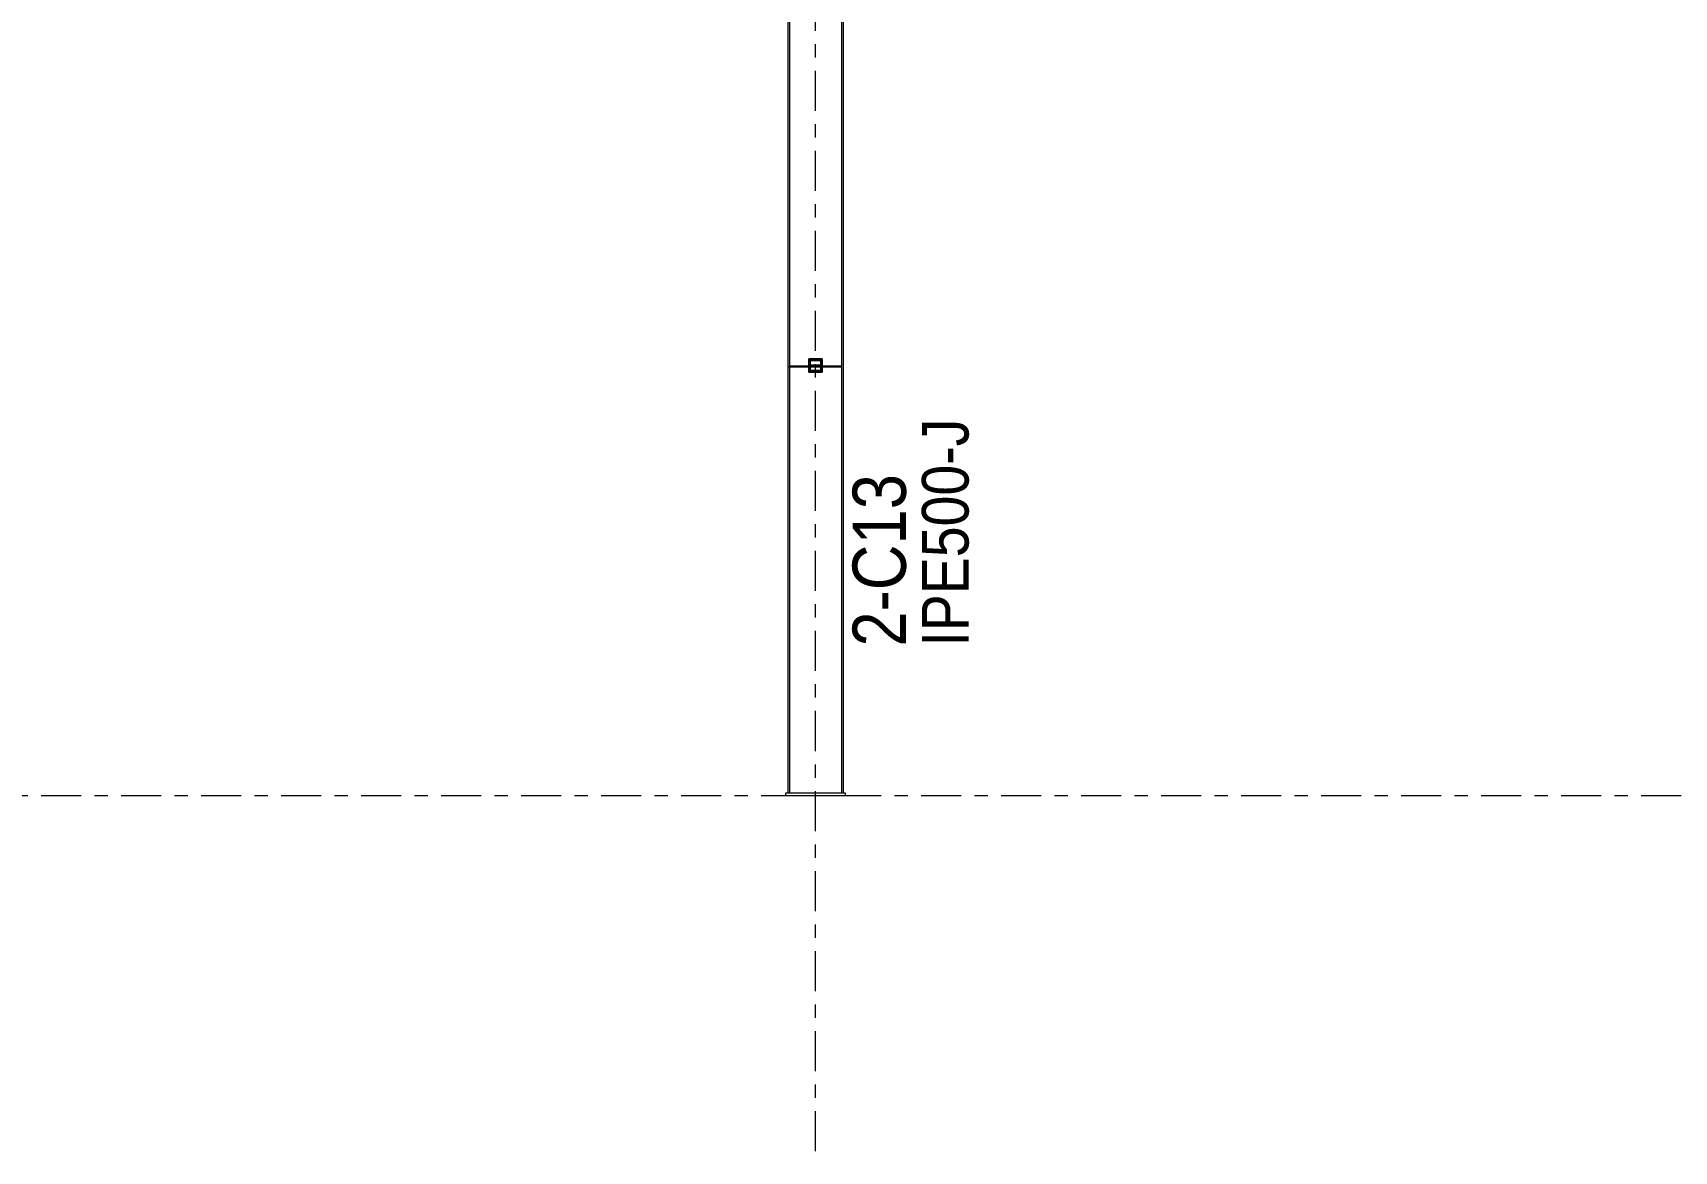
# Model space of a CAD drawing. Header units: millimetres. Extents: x -49 to 773, y -69 to 505.
# Drawn here: x 177.6 to 300.7, y 337.7 to 421.6 of the extents above; entities that cross this region are included whole.
import ezdxf

# ---------------------------------------------------------------- set-up
doc = ezdxf.new("R2010")
doc.units = ezdxf.units.MM
for name, pattern in [('XKITLINE00', [0]), ('XKITLINE02', [4, 2, -2]), ('XKITLINE03', [6, 3, -1, 1, -1])]:
    doc.linetypes.add(name, pattern=pattern)
for name, color, linetype, lineweight in [('Part', 2, 'Continuous', 0), ('PartMark', 7, 'Continuous', 0), ('S-grid', 1, 'Continuous', 0)]:
    doc.layers.add(name, color=color, linetype=linetype, lineweight=lineweight)
doc.styles.add('ARIAL', font='ARIAL.TTF')

# ---------------------------------------------------------------- blocks, each defined once
blk = doc.blocks.new('*A285')
at = {"layer": 'Part'}
h = blk.add_hatch(color=3, dxfattribs=at)
h.paths.add_polyline_path([(235.9, 396.19), (235.9, 397.03), (236.74, 397.03), (236.74, 396.19)], flags=17)
h.paths.add_polyline_path([(235.94, 396.99), (235.94, 396.23), (236.7, 396.23), (236.7, 396.99)])
blk = doc.blocks.new('*A1087')
at = {"layer": 'S-grid', "color": 1, "linetype": 'XKITLINE03', "lineweight": 0}
blk.add_line((4.24, 364.37), (355.6, 364.37), dxfattribs=at)
blk = doc.blocks.new('*A1269')
at = {"layer": 'S-grid', "color": 1, "linetype": 'XKITLINE03', "lineweight": 0}
blk.add_line((236.32, 337.71), (236.32, 487.91), dxfattribs=at)
at = {"layer": 'S-grid', "color": 3, "style": 'ARIAL', "width": 0.85}
blk.add_text("8'", height=3, dxfattribs=at).set_placement((234.83, 488.91))
blk = doc.blocks.new('*A1271')
at = {"layer": 'Part', "color": 2, "linetype": 'XKITLINE00', "lineweight": 0}
for p, q in [((234.24, 462.06), (234.24, 462.02)), ((238.4, 462.06), (234.24, 462.06)), ((234.37, 462.06), (234.37, 428.81)), ((238.27, 462.06), (238.27, 428.81)), ((238.4, 462.06), (238.4, 364.54)), ((234.24, 450.69), (234.24, 364.54)), ((234.37, 428.72), (234.37, 396.57)), ((238.27, 428.72), (238.27, 396.57)), ((234.37, 396.48), (234.37, 364.54)), ((238.27, 396.48), (238.27, 364.54))]:
    blk.add_line(p, q, dxfattribs=at)
at = {"layer": 'Part', "color": 7, "linetype": 'XKITLINE02', "lineweight": 0}
for p, q in [((234.24, 462.02), (234.24, 450.69)), ((234.37, 428.81), (234.37, 428.72)), ((238.27, 428.81), (238.27, 428.72)), ((234.37, 396.57), (234.37, 396.48)), ((238.27, 396.57), (238.27, 396.48)), ((238.4, 364.54), (234.24, 364.54))]:
    blk.add_line(p, q, dxfattribs=at)
blk = doc.blocks.new('*A1307')
at = {"layer": 'Part', "color": 7, "linetype": 'XKITLINE02', "lineweight": 0}
for p, q in [((236.74, 397.03), (235.9, 397.03)), ((235.9, 397.03), (235.9, 396.19)), ((235.94, 396.23), (235.94, 396.99)), ((235.94, 396.99), (236.7, 396.99)), ((236.7, 396.99), (236.7, 396.23)), ((236.74, 396.19), (236.74, 397.03)), ((235.9, 396.19), (236.74, 396.19)), ((236.7, 396.23), (235.94, 396.23))]:
    blk.add_line(p, q, dxfattribs=at)
blk = doc.blocks.new('*A1308')
at = {"layer": 'Part', "color": 2, "linetype": 'XKITLINE00', "lineweight": 0}
for p, q in [((234.07, 364.54), (234.07, 364.37)), ((238.57, 364.54), (234.07, 364.54)), ((234.07, 364.37), (238.57, 364.37)), ((238.57, 364.37), (238.57, 364.54))]:
    blk.add_line(p, q, dxfattribs=at)
blk = doc.blocks.new('*A1309')
at = {"layer": 'Part', "color": 7, "linetype": 'XKITLINE02', "lineweight": 0}
for p, q in [((235.82, 397.11), (236.82, 397.11)), ((235.82, 396.11), (235.82, 397.11)), ((236.82, 397.11), (236.82, 396.11)), ((236.82, 396.11), (235.82, 396.11))]:
    blk.add_line(p, q, dxfattribs=at)
blk = doc.blocks.new('*A1310')
at = {"layer": 'Part', "color": 7, "linetype": 'XKITLINE02', "lineweight": 0}
for p, q in [((235.82, 396.65), (235.82, 396.57)), ((236.82, 396.65), (235.82, 396.65)), ((235.82, 396.57), (236.82, 396.57)), ((236.82, 396.57), (236.82, 396.65))]:
    blk.add_line(p, q, dxfattribs=at)
blk = doc.blocks.new('*A1311')
at = {"layer": 'Part', "color": 7, "linetype": 'XKITLINE02', "lineweight": 0}
for p, q in [((238.27, 396.57), (234.37, 396.57)), ((234.37, 396.48), (234.37, 396.57)), ((238.27, 396.48), (234.37, 396.48)), ((234.5, 396.57), (234.5, 396.48)), ((238.15, 396.48), (238.15, 396.57)), ((238.27, 396.57), (238.27, 396.48))]:
    blk.add_line(p, q, dxfattribs=at)
blk = doc.blocks.new('*A1312')
at = {"layer": 'Part', "color": 2, "linetype": 'XKITLINE00', "lineweight": 0}
for p, q in [((236.82, 397.11), (235.82, 397.11)), ((235.82, 397.11), (235.82, 396.11)), ((236.82, 396.11), (236.82, 397.11)), ((235.82, 396.11), (236.82, 396.11))]:
    blk.add_line(p, q, dxfattribs=at)
blk = doc.blocks.new('*A1313')
at = {"layer": 'Part', "color": 7, "linetype": 'XKITLINE02', "lineweight": 0}
for p, q in [((235.82, 396.57), (235.82, 396.65)), ((235.82, 396.65), (236.82, 396.65)), ((236.82, 396.57), (235.82, 396.57)), ((236.82, 396.65), (236.82, 396.57))]:
    blk.add_line(p, q, dxfattribs=at)
blk = doc.blocks.new('*A1314')
at = {"layer": 'Part', "color": 2, "linetype": 'XKITLINE00', "lineweight": 0}
for p, q in [((235.82, 396.57), (234.37, 396.57)), ((234.37, 396.48), (234.37, 396.57)), ((235.82, 396.48), (234.37, 396.48)), ((238.27, 396.57), (236.82, 396.57)), ((238.27, 396.48), (236.82, 396.48)), ((238.27, 396.57), (238.27, 396.48))]:
    blk.add_line(p, q, dxfattribs=at)
at = {"layer": 'Part', "color": 7, "linetype": 'XKITLINE02', "lineweight": 0}
for p, q in [((234.5, 396.48), (234.5, 396.57)), ((236.82, 396.57), (235.82, 396.57)), ((236.82, 396.48), (235.82, 396.48)), ((238.15, 396.48), (238.15, 396.57))]:
    blk.add_line(p, q, dxfattribs=at)
blk = doc.blocks.new('*A1315')
at = {"layer": 'Part', "color": 2, "linetype": 'XKITLINE00', "lineweight": 0}
for p, q in [((235.9, 396.19), (235.9, 397.03)), ((235.9, 397.03), (236.74, 397.03)), ((235.94, 396.23), (235.94, 396.99)), ((235.94, 396.99), (236.7, 396.99)), ((236.7, 396.99), (236.7, 396.23)), ((236.74, 397.03), (236.74, 396.19)), ((236.74, 396.19), (235.9, 396.19)), ((236.7, 396.23), (235.94, 396.23))]:
    blk.add_line(p, q, dxfattribs=at)
blk = doc.blocks.new('*A1433')
at = {"layer": 'PartMark', "color": 7, "style": 'ARIAL', "width": 0.85}
blk.add_text('IPE500-J', height=3.5, rotation=90.0002, dxfattribs=at).set_placement((247.8, 375.54))
at = {"layer": 'PartMark', "color": 3, "style": 'ARIAL', "width": 0.85}
blk.add_text('2-C13', height=4, rotation=90.0002, dxfattribs=at).set_placement((243.1, 375.54))

msp = doc.modelspace()

# ---------------------------------------------------------------- block references
at = {"lineweight": 0}
for name in ['*A1269', '*A1271', '*A1311', '*A1314', '*A1309', '*A1312', '*A1310', '*A1313', '*A285', '*A1307', '*A1315', '*A1433', '*A1087', '*A1308']:
    msp.add_blockref(name, (0, 0), dxfattribs=at)

doc.saveas('drawing.dxf')
